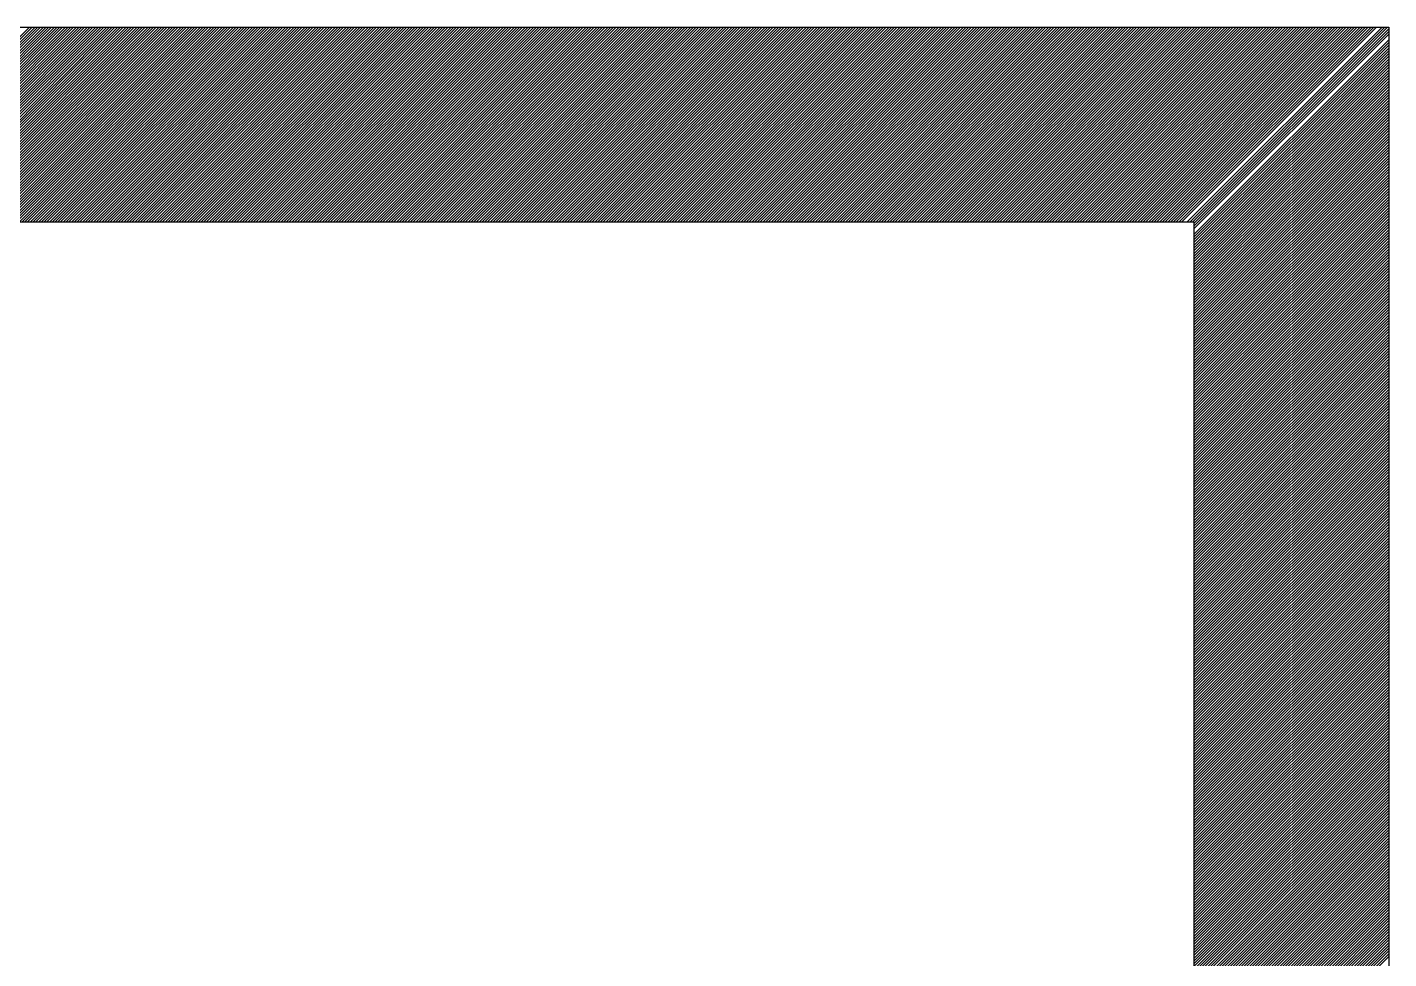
# Model space of a CAD drawing. Header units: millimetres. Extents: x 23536 to 47095, y 9984 to 20154.
# Drawn here: x 23634.88867 to 23634.91999, y 10081.83418 to 10081.85562 of the extents above; entities that cross this region are included whole.
import ezdxf

# ---------------------------------------------------------------- set-up
doc = ezdxf.new("R2010")
doc.units = ezdxf.units.MM
doc.header["$LTSCALE"] = 30
doc.header["$MEASUREMENT"] = 0
doc.layers.add('AMARELO', color=2, linetype='CONTINUOUS')

msp = doc.modelspace()

# ---------------------------------------------------------------- linework, layer by layer
at = {"layer": 'AMARELO'}
for p, q in [((23634.852042, 10081.855623), (23634.919988, 10081.855623)), ((23634.884245, 10081.851143), (23634.888725, 10081.855623)), ((23634.884308, 10081.851143), (23634.888788, 10081.855623)), ((23634.884372, 10081.851143), (23634.888852, 10081.855623)), ((23634.884435, 10081.851143), (23634.888915, 10081.855623)), ((23634.884498, 10081.851143), (23634.888979, 10081.855623)), ((23634.884562, 10081.851143), (23634.889042, 10081.855623)), ((23634.884625, 10081.851143), (23634.889105, 10081.855623)), ((23634.884689, 10081.851143), (23634.889169, 10081.855623)), ((23634.884752, 10081.851143), (23634.889232, 10081.855623)), ((23634.884815, 10081.851143), (23634.889295, 10081.855623)), ((23634.884879, 10081.851143), (23634.889359, 10081.855623)), ((23634.884942, 10081.851143), (23634.889422, 10081.855623)), ((23634.885005, 10081.851143), (23634.889485, 10081.855623)), ((23634.885069, 10081.851143), (23634.889549, 10081.855623)), ((23634.885132, 10081.851143), (23634.889612, 10081.855623)), ((23634.885195, 10081.851143), (23634.889676, 10081.855623)), ((23634.885259, 10081.851143), (23634.889739, 10081.855623)), ((23634.885322, 10081.851143), (23634.889802, 10081.855623)), ((23634.885385, 10081.851143), (23634.889866, 10081.855623)), ((23634.885449, 10081.851143), (23634.889929, 10081.855623)), ((23634.885512, 10081.851143), (23634.889992, 10081.855623)), ((23634.885576, 10081.851143), (23634.890056, 10081.855623)), ((23634.885639, 10081.851143), (23634.890119, 10081.855623)), ((23634.885702, 10081.851143), (23634.890182, 10081.855623)), ((23634.885766, 10081.851143), (23634.890246, 10081.855623)), ((23634.885829, 10081.851143), (23634.890309, 10081.855623)), ((23634.885892, 10081.851143), (23634.890372, 10081.855623)), ((23634.885956, 10081.851143), (23634.890436, 10081.855623)), ((23634.886019, 10081.851143), (23634.890499, 10081.855623)), ((23634.886082, 10081.851143), (23634.890563, 10081.855623)), ((23634.886146, 10081.851143), (23634.890626, 10081.855623)), ((23634.886209, 10081.851143), (23634.890689, 10081.855623)), ((23634.886272, 10081.851143), (23634.890753, 10081.855623)), ((23634.886336, 10081.851143), (23634.890816, 10081.855623)), ((23634.886399, 10081.851143), (23634.890879, 10081.855623)), ((23634.886463, 10081.851143), (23634.890943, 10081.855623)), ((23634.886526, 10081.851143), (23634.891006, 10081.855623)), ((23634.886589, 10081.851143), (23634.891069, 10081.855623)), ((23634.886653, 10081.851143), (23634.891133, 10081.855623)), ((23634.886716, 10081.851143), (23634.891196, 10081.855623)), ((23634.886779, 10081.851143), (23634.891259, 10081.855623)), ((23634.886843, 10081.851143), (23634.891323, 10081.855623)), ((23634.886906, 10081.851143), (23634.891386, 10081.855623)), ((23634.886969, 10081.851143), (23634.89145, 10081.855623)), ((23634.887033, 10081.851143), (23634.891513, 10081.855623)), ((23634.887096, 10081.851143), (23634.891576, 10081.855623)), ((23634.887159, 10081.851143), (23634.89164, 10081.855623)), ((23634.887223, 10081.851143), (23634.891703, 10081.855623)), ((23634.887286, 10081.851143), (23634.891766, 10081.855623)), ((23634.88735, 10081.851143), (23634.89183, 10081.855623)), ((23634.887413, 10081.851143), (23634.891893, 10081.855623)), ((23634.887476, 10081.851143), (23634.891956, 10081.855623)), ((23634.88754, 10081.851143), (23634.89202, 10081.855623)), ((23634.887603, 10081.851143), (23634.892083, 10081.855623)), ((23634.887666, 10081.851143), (23634.892146, 10081.855623)), ((23634.88773, 10081.851143), (23634.89221, 10081.855623)), ((23634.887793, 10081.851143), (23634.892273, 10081.855623)), ((23634.887856, 10081.851143), (23634.892337, 10081.855623)), ((23634.88792, 10081.851143), (23634.8924, 10081.855623)), ((23634.887983, 10081.851143), (23634.892463, 10081.855623)), ((23634.888047, 10081.851143), (23634.892527, 10081.855623)), ((23634.88811, 10081.851143), (23634.89259, 10081.855623)), ((23634.888173, 10081.851143), (23634.892653, 10081.855623)), ((23634.888237, 10081.851143), (23634.892717, 10081.855623)), ((23634.8883, 10081.851143), (23634.89278, 10081.855623)), ((23634.888363, 10081.851143), (23634.892843, 10081.855623)), ((23634.888427, 10081.851143), (23634.892907, 10081.855623)), ((23634.88849, 10081.851143), (23634.89297, 10081.855623)), ((23634.888553, 10081.851143), (23634.893034, 10081.855623)), ((23634.888617, 10081.851143), (23634.893097, 10081.855623)), ((23634.88868, 10081.851143), (23634.89316, 10081.855623)), ((23634.888743, 10081.851143), (23634.893224, 10081.855623)), ((23634.888807, 10081.851143), (23634.893287, 10081.855623)), ((23634.88887, 10081.851143), (23634.89335, 10081.855623)), ((23634.888934, 10081.851143), (23634.893414, 10081.855623)), ((23634.888997, 10081.851143), (23634.893477, 10081.855623)), ((23634.88906, 10081.851143), (23634.89354, 10081.855623)), ((23634.889124, 10081.851143), (23634.893604, 10081.855623)), ((23634.889187, 10081.851143), (23634.893667, 10081.855623)), ((23634.88925, 10081.851143), (23634.89373, 10081.855623)), ((23634.889314, 10081.851143), (23634.893794, 10081.855623)), ((23634.889377, 10081.851143), (23634.893857, 10081.855623)), ((23634.88944, 10081.851143), (23634.893921, 10081.855623)), ((23634.889504, 10081.851143), (23634.893984, 10081.855623)), ((23634.889567, 10081.851143), (23634.894047, 10081.855623)), ((23634.88963, 10081.851143), (23634.894111, 10081.855623)), ((23634.889694, 10081.851143), (23634.894174, 10081.855623)), ((23634.889757, 10081.851143), (23634.894237, 10081.855623)), ((23634.889821, 10081.851143), (23634.894301, 10081.855623)), ((23634.889884, 10081.851143), (23634.894364, 10081.855623)), ((23634.889947, 10081.851143), (23634.894427, 10081.855623)), ((23634.890011, 10081.851143), (23634.894491, 10081.855623)), ((23634.890074, 10081.851143), (23634.894554, 10081.855623)), ((23634.890137, 10081.851143), (23634.894617, 10081.855623)), ((23634.890201, 10081.851143), (23634.894681, 10081.855623)), ((23634.890264, 10081.851143), (23634.894744, 10081.855623)), ((23634.890327, 10081.851143), (23634.894808, 10081.855623)), ((23634.890391, 10081.851143), (23634.894871, 10081.855623)), ((23634.890454, 10081.851143), (23634.894934, 10081.855623)), ((23634.890518, 10081.851143), (23634.894998, 10081.855623)), ((23634.890581, 10081.851143), (23634.895061, 10081.855623)), ((23634.890644, 10081.851143), (23634.895124, 10081.855623)), ((23634.890708, 10081.851143), (23634.895188, 10081.855623)), ((23634.890771, 10081.851143), (23634.895251, 10081.855623)), ((23634.890834, 10081.851143), (23634.895314, 10081.855623)), ((23634.890898, 10081.851143), (23634.895378, 10081.855623)), ((23634.890961, 10081.851143), (23634.895441, 10081.855623)), ((23634.891024, 10081.851143), (23634.895504, 10081.855623)), ((23634.891088, 10081.851143), (23634.895568, 10081.855623)), ((23634.891151, 10081.851143), (23634.895631, 10081.855623)), ((23634.891214, 10081.851143), (23634.895695, 10081.855623)), ((23634.891278, 10081.851143), (23634.895758, 10081.855623)), ((23634.891341, 10081.851143), (23634.895821, 10081.855623)), ((23634.891405, 10081.851143), (23634.895885, 10081.855623)), ((23634.891468, 10081.851143), (23634.895948, 10081.855623)), ((23634.891531, 10081.851143), (23634.896011, 10081.855623)), ((23634.891595, 10081.851143), (23634.896075, 10081.855623)), ((23634.891658, 10081.851143), (23634.896138, 10081.855623)), ((23634.891721, 10081.851143), (23634.896201, 10081.855623)), ((23634.891785, 10081.851143), (23634.896265, 10081.855623)), ((23634.891848, 10081.851143), (23634.896328, 10081.855623)), ((23634.891911, 10081.851143), (23634.896392, 10081.855623)), ((23634.891975, 10081.851143), (23634.896455, 10081.855623)), ((23634.892038, 10081.851143), (23634.896518, 10081.855623)), ((23634.892101, 10081.851143), (23634.896582, 10081.855623)), ((23634.892165, 10081.851143), (23634.896645, 10081.855623)), ((23634.892228, 10081.851143), (23634.896708, 10081.855623)), ((23634.892292, 10081.851143), (23634.896772, 10081.855623)), ((23634.892355, 10081.851143), (23634.896835, 10081.855623)), ((23634.892418, 10081.851143), (23634.896898, 10081.855623)), ((23634.892482, 10081.851143), (23634.896962, 10081.855623)), ((23634.892545, 10081.851143), (23634.897025, 10081.855623)), ((23634.892608, 10081.851143), (23634.897088, 10081.855623)), ((23634.892672, 10081.851143), (23634.897152, 10081.855623)), ((23634.892735, 10081.851143), (23634.897215, 10081.855623)), ((23634.892798, 10081.851143), (23634.897279, 10081.855623)), ((23634.892862, 10081.851143), (23634.897342, 10081.855623)), ((23634.892925, 10081.851143), (23634.897405, 10081.855623)), ((23634.892988, 10081.851143), (23634.897469, 10081.855623)), ((23634.893052, 10081.851143), (23634.897532, 10081.855623)), ((23634.893115, 10081.851143), (23634.897595, 10081.855623)), ((23634.893179, 10081.851143), (23634.897659, 10081.855623)), ((23634.893242, 10081.851143), (23634.897722, 10081.855623)), ((23634.893305, 10081.851143), (23634.897785, 10081.855623)), ((23634.893369, 10081.851143), (23634.897849, 10081.855623)), ((23634.893432, 10081.851143), (23634.897912, 10081.855623)), ((23634.893495, 10081.851143), (23634.897975, 10081.855623)), ((23634.893559, 10081.851143), (23634.898039, 10081.855623)), ((23634.893622, 10081.851143), (23634.898102, 10081.855623)), ((23634.893685, 10081.851143), (23634.898166, 10081.855623)), ((23634.893749, 10081.851143), (23634.898229, 10081.855623)), ((23634.893812, 10081.851143), (23634.898292, 10081.855623)), ((23634.893876, 10081.851143), (23634.898356, 10081.855623)), ((23634.893939, 10081.851143), (23634.898419, 10081.855623)), ((23634.894002, 10081.851143), (23634.898482, 10081.855623)), ((23634.894066, 10081.851143), (23634.898546, 10081.855623)), ((23634.894129, 10081.851143), (23634.898609, 10081.855623)), ((23634.894192, 10081.851143), (23634.898672, 10081.855623)), ((23634.894256, 10081.851143), (23634.898736, 10081.855623)), ((23634.894319, 10081.851143), (23634.898799, 10081.855623)), ((23634.894382, 10081.851143), (23634.898863, 10081.855623)), ((23634.894446, 10081.851143), (23634.898926, 10081.855623)), ((23634.894509, 10081.851143), (23634.898989, 10081.855623)), ((23634.894572, 10081.851143), (23634.899053, 10081.855623)), ((23634.894636, 10081.851143), (23634.899116, 10081.855623)), ((23634.894699, 10081.851143), (23634.899179, 10081.855623)), ((23634.894763, 10081.851143), (23634.899243, 10081.855623)), ((23634.894826, 10081.851143), (23634.899306, 10081.855623)), ((23634.894889, 10081.851143), (23634.899369, 10081.855623)), ((23634.894953, 10081.851143), (23634.899433, 10081.855623)), ((23634.895016, 10081.851143), (23634.899496, 10081.855623)), ((23634.895079, 10081.851143), (23634.899559, 10081.855623)), ((23634.895143, 10081.851143), (23634.899623, 10081.855623)), ((23634.895206, 10081.851143), (23634.899686, 10081.855623)), ((23634.895269, 10081.851143), (23634.89975, 10081.855623)), ((23634.895333, 10081.851143), (23634.899813, 10081.855623)), ((23634.895396, 10081.851143), (23634.899876, 10081.855623)), ((23634.895459, 10081.851143), (23634.89994, 10081.855623)), ((23634.895523, 10081.851143), (23634.900003, 10081.855623)), ((23634.895586, 10081.851143), (23634.900066, 10081.855623)), ((23634.89565, 10081.851143), (23634.90013, 10081.855623)), ((23634.895713, 10081.851143), (23634.900193, 10081.855623)), ((23634.895776, 10081.851143), (23634.900256, 10081.855623)), ((23634.89584, 10081.851143), (23634.90032, 10081.855623)), ((23634.895903, 10081.851143), (23634.900383, 10081.855623)), ((23634.895966, 10081.851143), (23634.900446, 10081.855623)), ((23634.89603, 10081.851143), (23634.90051, 10081.855623)), ((23634.896093, 10081.851143), (23634.900573, 10081.855623)), ((23634.896156, 10081.851143), (23634.900637, 10081.855623)), ((23634.89622, 10081.851143), (23634.9007, 10081.855623)), ((23634.896283, 10081.851143), (23634.900763, 10081.855623)), ((23634.896346, 10081.851143), (23634.900827, 10081.855623)), ((23634.89641, 10081.851143), (23634.90089, 10081.855623)), ((23634.896473, 10081.851143), (23634.900953, 10081.855623)), ((23634.896537, 10081.851143), (23634.901017, 10081.855623)), ((23634.8966, 10081.851143), (23634.90108, 10081.855623)), ((23634.896663, 10081.851143), (23634.901143, 10081.855623)), ((23634.896727, 10081.851143), (23634.901207, 10081.855623)), ((23634.89679, 10081.851143), (23634.90127, 10081.855623)), ((23634.896853, 10081.851143), (23634.901333, 10081.855623)), ((23634.896917, 10081.851143), (23634.901397, 10081.855623)), ((23634.89698, 10081.851143), (23634.90146, 10081.855623)), ((23634.897043, 10081.851143), (23634.901524, 10081.855623)), ((23634.897107, 10081.851143), (23634.901587, 10081.855623)), ((23634.89717, 10081.851143), (23634.90165, 10081.855623)), ((23634.897234, 10081.851143), (23634.901714, 10081.855623)), ((23634.897297, 10081.851143), (23634.901777, 10081.855623)), ((23634.89736, 10081.851143), (23634.90184, 10081.855623)), ((23634.897424, 10081.851143), (23634.901904, 10081.855623)), ((23634.897487, 10081.851143), (23634.901967, 10081.855623)), ((23634.89755, 10081.851143), (23634.90203, 10081.855623)), ((23634.897614, 10081.851143), (23634.902094, 10081.855623)), ((23634.897677, 10081.851143), (23634.902157, 10081.855623)), ((23634.89774, 10081.851143), (23634.902221, 10081.855623)), ((23634.897804, 10081.851143), (23634.902284, 10081.855623)), ((23634.897867, 10081.851143), (23634.902347, 10081.855623)), ((23634.89793, 10081.851143), (23634.902411, 10081.855623)), ((23634.897994, 10081.851143), (23634.902474, 10081.855623)), ((23634.898057, 10081.851143), (23634.902537, 10081.855623)), ((23634.898121, 10081.851143), (23634.902601, 10081.855623)), ((23634.898184, 10081.851143), (23634.902664, 10081.855623)), ((23634.898247, 10081.851143), (23634.902727, 10081.855623)), ((23634.898311, 10081.851143), (23634.902791, 10081.855623)), ((23634.898374, 10081.851143), (23634.902854, 10081.855623)), ((23634.898437, 10081.851143), (23634.902917, 10081.855623)), ((23634.898501, 10081.851143), (23634.902981, 10081.855623)), ((23634.898564, 10081.851143), (23634.903044, 10081.855623)), ((23634.898627, 10081.851143), (23634.903108, 10081.855623)), ((23634.898691, 10081.851143), (23634.903171, 10081.855623)), ((23634.898754, 10081.851143), (23634.903234, 10081.855623)), ((23634.898817, 10081.851143), (23634.903298, 10081.855623)), ((23634.898881, 10081.851143), (23634.903361, 10081.855623)), ((23634.898944, 10081.851143), (23634.903424, 10081.855623)), ((23634.899008, 10081.851143), (23634.903488, 10081.855623)), ((23634.899071, 10081.851143), (23634.903551, 10081.855623)), ((23634.899134, 10081.851143), (23634.903614, 10081.855623)), ((23634.899198, 10081.851143), (23634.903678, 10081.855623)), ((23634.899261, 10081.851143), (23634.903741, 10081.855623)), ((23634.899324, 10081.851143), (23634.903804, 10081.855623)), ((23634.899388, 10081.851143), (23634.903868, 10081.855623)), ((23634.899451, 10081.851143), (23634.903931, 10081.855623)), ((23634.899514, 10081.851143), (23634.903995, 10081.855623)), ((23634.899578, 10081.851143), (23634.904058, 10081.855623)), ((23634.899641, 10081.851143), (23634.904121, 10081.855623)), ((23634.899704, 10081.851143), (23634.904185, 10081.855623)), ((23634.899768, 10081.851143), (23634.904248, 10081.855623)), ((23634.899831, 10081.851143), (23634.904311, 10081.855623)), ((23634.899895, 10081.851143), (23634.904375, 10081.855623)), ((23634.899958, 10081.851143), (23634.904438, 10081.855623)), ((23634.900021, 10081.851143), (23634.904501, 10081.855623)), ((23634.900085, 10081.851143), (23634.904565, 10081.855623)), ((23634.900148, 10081.851143), (23634.904628, 10081.855623)), ((23634.900211, 10081.851143), (23634.904691, 10081.855623)), ((23634.900275, 10081.851143), (23634.904755, 10081.855623)), ((23634.900338, 10081.851143), (23634.904818, 10081.855623)), ((23634.900401, 10081.851143), (23634.904882, 10081.855623)), ((23634.900465, 10081.851143), (23634.904945, 10081.855623)), ((23634.900528, 10081.851143), (23634.905008, 10081.855623)), ((23634.900592, 10081.851143), (23634.905072, 10081.855623)), ((23634.900655, 10081.851143), (23634.905135, 10081.855623)), ((23634.900718, 10081.851143), (23634.905198, 10081.855623)), ((23634.900782, 10081.851143), (23634.905262, 10081.855623)), ((23634.900845, 10081.851143), (23634.905325, 10081.855623)), ((23634.900908, 10081.851143), (23634.905388, 10081.855623)), ((23634.900972, 10081.851143), (23634.905452, 10081.855623)), ((23634.901035, 10081.851143), (23634.905515, 10081.855623)), ((23634.901098, 10081.851143), (23634.905579, 10081.855623)), ((23634.901162, 10081.851143), (23634.905642, 10081.855623)), ((23634.901225, 10081.851143), (23634.905705, 10081.855623)), ((23634.901288, 10081.851143), (23634.905769, 10081.855623)), ((23634.901352, 10081.851143), (23634.905832, 10081.855623)), ((23634.901415, 10081.851143), (23634.905895, 10081.855623)), ((23634.901479, 10081.851143), (23634.905959, 10081.855623)), ((23634.901542, 10081.851143), (23634.906022, 10081.855623)), ((23634.901605, 10081.851143), (23634.906085, 10081.855623)), ((23634.901669, 10081.851143), (23634.906149, 10081.855623)), ((23634.901732, 10081.851143), (23634.906212, 10081.855623)), ((23634.901795, 10081.851143), (23634.906275, 10081.855623)), ((23634.901859, 10081.851143), (23634.906339, 10081.855623)), ((23634.901922, 10081.851143), (23634.906402, 10081.855623)), ((23634.901985, 10081.851143), (23634.906466, 10081.855623)), ((23634.902049, 10081.851143), (23634.906529, 10081.855623)), ((23634.902112, 10081.851143), (23634.906592, 10081.855623)), ((23634.902175, 10081.851143), (23634.906656, 10081.855623)), ((23634.902239, 10081.851143), (23634.906719, 10081.855623)), ((23634.902302, 10081.851143), (23634.906782, 10081.855623)), ((23634.902366, 10081.851143), (23634.906846, 10081.855623)), ((23634.902429, 10081.851143), (23634.906909, 10081.855623)), ((23634.902492, 10081.851143), (23634.906972, 10081.855623)), ((23634.902556, 10081.851143), (23634.907036, 10081.855623)), ((23634.902619, 10081.851143), (23634.907099, 10081.855623)), ((23634.902682, 10081.851143), (23634.907162, 10081.855623)), ((23634.902746, 10081.851143), (23634.907226, 10081.855623)), ((23634.902809, 10081.851143), (23634.907289, 10081.855623)), ((23634.902872, 10081.851143), (23634.907353, 10081.855623)), ((23634.902936, 10081.851143), (23634.907416, 10081.855623)), ((23634.902999, 10081.851143), (23634.907479, 10081.855623)), ((23634.903062, 10081.851143), (23634.907543, 10081.855623)), ((23634.903126, 10081.851143), (23634.907606, 10081.855623)), ((23634.903189, 10081.851143), (23634.907669, 10081.855623)), ((23634.903253, 10081.851143), (23634.907733, 10081.855623)), ((23634.903316, 10081.851143), (23634.907796, 10081.855623)), ((23634.903379, 10081.851143), (23634.907859, 10081.855623)), ((23634.903443, 10081.851143), (23634.907923, 10081.855623)), ((23634.903506, 10081.851143), (23634.907986, 10081.855623)), ((23634.903569, 10081.851143), (23634.908049, 10081.855623)), ((23634.903633, 10081.851143), (23634.908113, 10081.855623)), ((23634.903696, 10081.851143), (23634.908176, 10081.855623)), ((23634.903759, 10081.851143), (23634.90824, 10081.855623)), ((23634.903823, 10081.851143), (23634.908303, 10081.855623)), ((23634.903886, 10081.851143), (23634.908366, 10081.855623)), ((23634.90395, 10081.851143), (23634.90843, 10081.855623)), ((23634.904013, 10081.851143), (23634.908493, 10081.855623)), ((23634.904076, 10081.851143), (23634.908556, 10081.855623)), ((23634.90414, 10081.851143), (23634.90862, 10081.855623)), ((23634.904203, 10081.851143), (23634.908683, 10081.855623)), ((23634.904266, 10081.851143), (23634.908746, 10081.855623)), ((23634.90433, 10081.851143), (23634.90881, 10081.855623)), ((23634.904393, 10081.851143), (23634.908873, 10081.855623)), ((23634.904456, 10081.851143), (23634.908937, 10081.855623)), ((23634.90452, 10081.851143), (23634.909, 10081.855623)), ((23634.904583, 10081.851143), (23634.909063, 10081.855623)), ((23634.904646, 10081.851143), (23634.909127, 10081.855623)), ((23634.90471, 10081.851143), (23634.90919, 10081.855623)), ((23634.904773, 10081.851143), (23634.909253, 10081.855623)), ((23634.904837, 10081.851143), (23634.909317, 10081.855623)), ((23634.9049, 10081.851143), (23634.90938, 10081.855623)), ((23634.904963, 10081.851143), (23634.909443, 10081.855623)), ((23634.905027, 10081.851143), (23634.909507, 10081.855623)), ((23634.90509, 10081.851143), (23634.90957, 10081.855623)), ((23634.905153, 10081.851143), (23634.909633, 10081.855623)), ((23634.905217, 10081.851143), (23634.909697, 10081.855623)), ((23634.90528, 10081.851143), (23634.90976, 10081.855623)), ((23634.905343, 10081.851143), (23634.909824, 10081.855623)), ((23634.905407, 10081.851143), (23634.909887, 10081.855623)), ((23634.90547, 10081.851143), (23634.90995, 10081.855623)), ((23634.905533, 10081.851143), (23634.910014, 10081.855623)), ((23634.905597, 10081.851143), (23634.910077, 10081.855623)), ((23634.90566, 10081.851143), (23634.91014, 10081.855623)), ((23634.905724, 10081.851143), (23634.910204, 10081.855623)), ((23634.905787, 10081.851143), (23634.910267, 10081.855623)), ((23634.90585, 10081.851143), (23634.91033, 10081.855623)), ((23634.905914, 10081.851143), (23634.910394, 10081.855623)), ((23634.905977, 10081.851143), (23634.910457, 10081.855623)), ((23634.90604, 10081.851143), (23634.91052, 10081.855623)), ((23634.906104, 10081.851143), (23634.910584, 10081.855623)), ((23634.906167, 10081.851143), (23634.910647, 10081.855623)), ((23634.90623, 10081.851143), (23634.910711, 10081.855623)), ((23634.906294, 10081.851143), (23634.910774, 10081.855623)), ((23634.906357, 10081.851143), (23634.910837, 10081.855623)), ((23634.90642, 10081.851143), (23634.910901, 10081.855623)), ((23634.906484, 10081.851143), (23634.910964, 10081.855623)), ((23634.906547, 10081.851143), (23634.911027, 10081.855623)), ((23634.906611, 10081.851143), (23634.911091, 10081.855623)), ((23634.906674, 10081.851143), (23634.911154, 10081.855623)), ((23634.906737, 10081.851143), (23634.911217, 10081.855623)), ((23634.906801, 10081.851143), (23634.911281, 10081.855623)), ((23634.906864, 10081.851143), (23634.911344, 10081.855623)), ((23634.906927, 10081.851143), (23634.911407, 10081.855623)), ((23634.906991, 10081.851143), (23634.911471, 10081.855623)), ((23634.907054, 10081.851143), (23634.911534, 10081.855623)), ((23634.907117, 10081.851143), (23634.911598, 10081.855623)), ((23634.907181, 10081.851143), (23634.911661, 10081.855623)), ((23634.907244, 10081.851143), (23634.911724, 10081.855623)), ((23634.907308, 10081.851143), (23634.911788, 10081.855623)), ((23634.907371, 10081.851143), (23634.911851, 10081.855623)), ((23634.907434, 10081.851143), (23634.911914, 10081.855623)), ((23634.907498, 10081.851143), (23634.911978, 10081.855623)), ((23634.907561, 10081.851143), (23634.912041, 10081.855623)), ((23634.907624, 10081.851143), (23634.912104, 10081.855623)), ((23634.907688, 10081.851143), (23634.912168, 10081.855623)), ((23634.907751, 10081.851143), (23634.912231, 10081.855623)), ((23634.907814, 10081.851143), (23634.912295, 10081.855623)), ((23634.907878, 10081.851143), (23634.912358, 10081.855623)), ((23634.907941, 10081.851143), (23634.912421, 10081.855623)), ((23634.908004, 10081.851143), (23634.912485, 10081.855623)), ((23634.908068, 10081.851143), (23634.912548, 10081.855623)), ((23634.908131, 10081.851143), (23634.912611, 10081.855623)), ((23634.908195, 10081.851143), (23634.912675, 10081.855623)), ((23634.908258, 10081.851143), (23634.912738, 10081.855623)), ((23634.908321, 10081.851143), (23634.912801, 10081.855623)), ((23634.908385, 10081.851143), (23634.912865, 10081.855623)), ((23634.908448, 10081.851143), (23634.912928, 10081.855623)), ((23634.908511, 10081.851143), (23634.912991, 10081.855623)), ((23634.908575, 10081.851143), (23634.913055, 10081.855623)), ((23634.908638, 10081.851143), (23634.913118, 10081.855623)), ((23634.908701, 10081.851143), (23634.913182, 10081.855623)), ((23634.908765, 10081.851143), (23634.913245, 10081.855623)), ((23634.908828, 10081.851143), (23634.913308, 10081.855623)), ((23634.908891, 10081.851143), (23634.913372, 10081.855623)), ((23634.908955, 10081.851143), (23634.913435, 10081.855623)), ((23634.909018, 10081.851143), (23634.913498, 10081.855623)), ((23634.909082, 10081.851143), (23634.913562, 10081.855623)), ((23634.909145, 10081.851143), (23634.913625, 10081.855623)), ((23634.909208, 10081.851143), (23634.913688, 10081.855623)), ((23634.909272, 10081.851143), (23634.913752, 10081.855623)), ((23634.909335, 10081.851143), (23634.913815, 10081.855623)), ((23634.909398, 10081.851143), (23634.913878, 10081.855623)), ((23634.909462, 10081.851143), (23634.913942, 10081.855623)), ((23634.909525, 10081.851143), (23634.914005, 10081.855623)), ((23634.909588, 10081.851143), (23634.914069, 10081.855623)), ((23634.909652, 10081.851143), (23634.914132, 10081.855623)), ((23634.909715, 10081.851143), (23634.914195, 10081.855623)), ((23634.909779, 10081.851143), (23634.914259, 10081.855623)), ((23634.909842, 10081.851143), (23634.914322, 10081.855623)), ((23634.909905, 10081.851143), (23634.914385, 10081.855623)), ((23634.909969, 10081.851143), (23634.914449, 10081.855623)), ((23634.910032, 10081.851143), (23634.914512, 10081.855623)), ((23634.910095, 10081.851143), (23634.914575, 10081.855623)), ((23634.910159, 10081.851143), (23634.914639, 10081.855623)), ((23634.910222, 10081.851143), (23634.914702, 10081.855623)), ((23634.910285, 10081.851143), (23634.914765, 10081.855623)), ((23634.910349, 10081.851143), (23634.914829, 10081.855623)), ((23634.910412, 10081.851143), (23634.914892, 10081.855623)), ((23634.910475, 10081.851143), (23634.914956, 10081.855623)), ((23634.910539, 10081.851143), (23634.915019, 10081.855623)), ((23634.910602, 10081.851143), (23634.915082, 10081.855623)), ((23634.910666, 10081.851143), (23634.915146, 10081.855623)), ((23634.910729, 10081.851143), (23634.915209, 10081.855623)), ((23634.910792, 10081.851143), (23634.915272, 10081.855623)), ((23634.910856, 10081.851143), (23634.915336, 10081.855623)), ((23634.910919, 10081.851143), (23634.915399, 10081.855623)), ((23634.910982, 10081.851143), (23634.915462, 10081.855623)), ((23634.911046, 10081.851143), (23634.915526, 10081.855623)), ((23634.911109, 10081.851143), (23634.915589, 10081.855623)), ((23634.911172, 10081.851143), (23634.915653, 10081.855623)), ((23634.911236, 10081.851143), (23634.915716, 10081.855623)), ((23634.911299, 10081.851143), (23634.915779, 10081.855623)), ((23634.911362, 10081.851143), (23634.915843, 10081.855623)), ((23634.911426, 10081.851143), (23634.915906, 10081.855623)), ((23634.911489, 10081.851143), (23634.915969, 10081.855623)), ((23634.911553, 10081.851143), (23634.916033, 10081.855623)), ((23634.911616, 10081.851143), (23634.916096, 10081.855623)), ((23634.911679, 10081.851143), (23634.916159, 10081.855623)), ((23634.911743, 10081.851143), (23634.916223, 10081.855623)), ((23634.911806, 10081.851143), (23634.916286, 10081.855623)), ((23634.911869, 10081.851143), (23634.916349, 10081.855623)), ((23634.911933, 10081.851143), (23634.916413, 10081.855623)), ((23634.911996, 10081.851143), (23634.916476, 10081.855623)), ((23634.912059, 10081.851143), (23634.91654, 10081.855623)), ((23634.912123, 10081.851143), (23634.916603, 10081.855623)), ((23634.912186, 10081.851143), (23634.916666, 10081.855623)), ((23634.912249, 10081.851143), (23634.91673, 10081.855623)), ((23634.912313, 10081.851143), (23634.916793, 10081.855623)), ((23634.912376, 10081.851143), (23634.916856, 10081.855623)), ((23634.91244, 10081.851143), (23634.91692, 10081.855623)), ((23634.912503, 10081.851143), (23634.916983, 10081.855623)), ((23634.912566, 10081.851143), (23634.917046, 10081.855623)), ((23634.91263, 10081.851143), (23634.91711, 10081.855623)), ((23634.912693, 10081.851143), (23634.917173, 10081.855623)), ((23634.912756, 10081.851143), (23634.917236, 10081.855623)), ((23634.91282, 10081.851143), (23634.9173, 10081.855623)), ((23634.912883, 10081.851143), (23634.917363, 10081.855623)), ((23634.912946, 10081.851143), (23634.917427, 10081.855623)), ((23634.91301, 10081.851143), (23634.91749, 10081.855623)), ((23634.913073, 10081.851143), (23634.917553, 10081.855623)), ((23634.913137, 10081.851143), (23634.917617, 10081.855623)), ((23634.9132, 10081.851143), (23634.91768, 10081.855623)), ((23634.913263, 10081.851143), (23634.917743, 10081.855623)), ((23634.913327, 10081.851143), (23634.917807, 10081.855623)), ((23634.91339, 10081.851143), (23634.91787, 10081.855623)), ((23634.913453, 10081.851143), (23634.917933, 10081.855623)), ((23634.913517, 10081.851143), (23634.917997, 10081.855623)), ((23634.91358, 10081.851143), (23634.91806, 10081.855623)), ((23634.913643, 10081.851143), (23634.918123, 10081.855623)), ((23634.913707, 10081.851143), (23634.918187, 10081.855623)), ((23634.91377, 10081.851143), (23634.91825, 10081.855623)), ((23634.913833, 10081.851143), (23634.918314, 10081.855623)), ((23634.913897, 10081.851143), (23634.918377, 10081.855623)), ((23634.91396, 10081.851143), (23634.91844, 10081.855623)), ((23634.914024, 10081.851143), (23634.918504, 10081.855623)), ((23634.914087, 10081.851143), (23634.918567, 10081.855623)), ((23634.91415, 10081.851143), (23634.91863, 10081.855623)), ((23634.914214, 10081.851143), (23634.918694, 10081.855623)), ((23634.914277, 10081.851143), (23634.918757, 10081.855623)), ((23634.91434, 10081.851143), (23634.91882, 10081.855623)), ((23634.914404, 10081.851143), (23634.918884, 10081.855623)), ((23634.914467, 10081.851143), (23634.918947, 10081.855623)), ((23634.91453, 10081.851143), (23634.919011, 10081.855623)), ((23634.914594, 10081.851143), (23634.919074, 10081.855623)), ((23634.914657, 10081.851143), (23634.919137, 10081.855623)), ((23634.91472, 10081.851143), (23634.919201, 10081.855623)), ((23634.914784, 10081.851143), (23634.919264, 10081.855623)), ((23634.914847, 10081.851143), (23634.919327, 10081.855623)), ((23634.914911, 10081.851143), (23634.919391, 10081.855623)), ((23634.914974, 10081.851143), (23634.919454, 10081.855623)), ((23634.915037, 10081.851143), (23634.919517, 10081.855623)), ((23634.915101, 10081.851143), (23634.919581, 10081.855623)), ((23634.915164, 10081.851143), (23634.919644, 10081.855623)), ((23634.915227, 10081.851143), (23634.919707, 10081.855623)), ((23634.915354, 10081.851143), (23634.919834, 10081.855623)), ((23634.915417, 10081.851143), (23634.919898, 10081.855623)), ((23634.915481, 10081.851143), (23634.919961, 10081.855623)), ((23634.915508, 10081.851107), (23634.919988, 10081.855587)), ((23634.915508, 10081.851044), (23634.919988, 10081.855524)), ((23634.915508, 10081.85098), (23634.919988, 10081.85546)), ((23634.919988, 10081.855623), (23634.919988, 10081.778607)), ((23634.915508, 10081.850854), (23634.919988, 10081.855334)), ((23634.915508, 10081.85079), (23634.919988, 10081.85527)), ((23634.915508, 10081.850727), (23634.919988, 10081.855207)), ((23634.915508, 10081.850664), (23634.919988, 10081.855144)), ((23634.915508, 10081.8506), (23634.919988, 10081.85508)), ((23634.915508, 10081.850537), (23634.919988, 10081.855017)), ((23634.915508, 10081.850473), (23634.919988, 10081.854954)), ((23634.915508, 10081.85041), (23634.919988, 10081.85489)), ((23634.915508, 10081.850347), (23634.919988, 10081.854827)), ((23634.915508, 10081.850283), (23634.919988, 10081.854764)), ((23634.915508, 10081.85022), (23634.919988, 10081.8547)), ((23634.915508, 10081.850157), (23634.919988, 10081.854637)), ((23634.915508, 10081.850093), (23634.919988, 10081.854573)), ((23634.915508, 10081.85003), (23634.919988, 10081.85451)), ((23634.915508, 10081.849967), (23634.919988, 10081.854447)), ((23634.915508, 10081.849903), (23634.919988, 10081.854383)), ((23634.915508, 10081.84984), (23634.919988, 10081.85432)), ((23634.915508, 10081.849777), (23634.919988, 10081.854257)), ((23634.915508, 10081.849713), (23634.919988, 10081.854193)), ((23634.915508, 10081.84965), (23634.919988, 10081.85413)), ((23634.915508, 10081.849586), (23634.919988, 10081.854067)), ((23634.915508, 10081.849523), (23634.919988, 10081.854003)), ((23634.915508, 10081.84946), (23634.919988, 10081.85394)), ((23634.915508, 10081.849396), (23634.919988, 10081.853876)), ((23634.915508, 10081.849333), (23634.919988, 10081.853813)), ((23634.915508, 10081.84927), (23634.919988, 10081.85375)), ((23634.915508, 10081.849206), (23634.919988, 10081.853686)), ((23634.915508, 10081.849143), (23634.919988, 10081.853623)), ((23634.915508, 10081.84908), (23634.919988, 10081.85356)), ((23634.915508, 10081.849016), (23634.919988, 10081.853496)), ((23634.915508, 10081.848953), (23634.919988, 10081.853433)), ((23634.915508, 10081.848889), (23634.919988, 10081.85337)), ((23634.915508, 10081.848826), (23634.919988, 10081.853306)), ((23634.915508, 10081.848763), (23634.919988, 10081.853243)), ((23634.915508, 10081.848699), (23634.919988, 10081.85318)), ((23634.915508, 10081.848636), (23634.919988, 10081.853116)), ((23634.915508, 10081.848573), (23634.919988, 10081.853053)), ((23634.915508, 10081.848509), (23634.919988, 10081.852989)), ((23634.915508, 10081.848446), (23634.919988, 10081.852926)), ((23634.915508, 10081.848383), (23634.919988, 10081.852863)), ((23634.915508, 10081.848319), (23634.919988, 10081.852799)), ((23634.915508, 10081.848256), (23634.919988, 10081.852736)), ((23634.915508, 10081.848193), (23634.919988, 10081.852673)), ((23634.915508, 10081.848129), (23634.919988, 10081.852609)), ((23634.915508, 10081.848066), (23634.919988, 10081.852546)), ((23634.915508, 10081.848002), (23634.919988, 10081.852483)), ((23634.915508, 10081.847939), (23634.919988, 10081.852419)), ((23634.915508, 10081.847876), (23634.919988, 10081.852356)), ((23634.915508, 10081.847812), (23634.919988, 10081.852293)), ((23634.915508, 10081.847749), (23634.919988, 10081.852229)), ((23634.915508, 10081.847686), (23634.919988, 10081.852166)), ((23634.915508, 10081.847622), (23634.919988, 10081.852102)), ((23634.915508, 10081.847559), (23634.919988, 10081.852039)), ((23634.915508, 10081.847496), (23634.919988, 10081.851976)), ((23634.915508, 10081.847432), (23634.919988, 10081.851912)), ((23634.915508, 10081.847369), (23634.919988, 10081.851849)), ((23634.915508, 10081.847306), (23634.919988, 10081.851786)), ((23634.915508, 10081.847242), (23634.919988, 10081.851722)), ((23634.915508, 10081.847179), (23634.919988, 10081.851659)), ((23634.915508, 10081.847115), (23634.919988, 10081.851596)), ((23634.915508, 10081.847052), (23634.919988, 10081.851532)), ((23634.915508, 10081.846989), (23634.919988, 10081.851469)), ((23634.915508, 10081.846925), (23634.919988, 10081.851406)), ((23634.915508, 10081.846862), (23634.919988, 10081.851342)), ((23634.915508, 10081.846799), (23634.919988, 10081.851279)), ((23634.852279, 10081.851143), (23634.915508, 10081.851143)), ((23634.915508, 10081.846735), (23634.919988, 10081.851215)), ((23634.915508, 10081.846672), (23634.919988, 10081.851152)), ((23634.915508, 10081.851143), (23634.915508, 10081.778607)), ((23634.915508, 10081.846609), (23634.919988, 10081.851089)), ((23634.915508, 10081.846545), (23634.919988, 10081.851025)), ((23634.915508, 10081.846482), (23634.919988, 10081.850962)), ((23634.915508, 10081.846419), (23634.919988, 10081.850899)), ((23634.915508, 10081.846355), (23634.919988, 10081.850835)), ((23634.915508, 10081.846292), (23634.919988, 10081.850772)), ((23634.915508, 10081.846228), (23634.919988, 10081.850709)), ((23634.915508, 10081.846165), (23634.919988, 10081.850645)), ((23634.915508, 10081.846102), (23634.919988, 10081.850582)), ((23634.915508, 10081.846038), (23634.919988, 10081.850518)), ((23634.915508, 10081.845975), (23634.919988, 10081.850455)), ((23634.915508, 10081.845912), (23634.919988, 10081.850392)), ((23634.915508, 10081.845848), (23634.919988, 10081.850328)), ((23634.915508, 10081.845785), (23634.919988, 10081.850265)), ((23634.915508, 10081.845722), (23634.919988, 10081.850202)), ((23634.915508, 10081.845658), (23634.919988, 10081.850138)), ((23634.915508, 10081.845595), (23634.919988, 10081.850075)), ((23634.915508, 10081.845531), (23634.919988, 10081.850012)), ((23634.915508, 10081.845468), (23634.919988, 10081.849948)), ((23634.915508, 10081.845405), (23634.919988, 10081.849885)), ((23634.915508, 10081.845341), (23634.919988, 10081.849822)), ((23634.915508, 10081.845278), (23634.919988, 10081.849758)), ((23634.915508, 10081.845215), (23634.919988, 10081.849695)), ((23634.915508, 10081.845151), (23634.919988, 10081.849631)), ((23634.915508, 10081.845088), (23634.919988, 10081.849568)), ((23634.915508, 10081.845025), (23634.919988, 10081.849505)), ((23634.915508, 10081.844961), (23634.919988, 10081.849441)), ((23634.915508, 10081.844898), (23634.919988, 10081.849378)), ((23634.915508, 10081.844835), (23634.919988, 10081.849315)), ((23634.915508, 10081.844771), (23634.919988, 10081.849251)), ((23634.915508, 10081.844708), (23634.919988, 10081.849188)), ((23634.915508, 10081.844644), (23634.919988, 10081.849125)), ((23634.915508, 10081.844581), (23634.919988, 10081.849061)), ((23634.915508, 10081.844518), (23634.919988, 10081.848998)), ((23634.915508, 10081.844454), (23634.919988, 10081.848935)), ((23634.915508, 10081.844391), (23634.919988, 10081.848871)), ((23634.915508, 10081.844328), (23634.919988, 10081.848808)), ((23634.915508, 10081.844264), (23634.919988, 10081.848744)), ((23634.915508, 10081.844201), (23634.919988, 10081.848681)), ((23634.915508, 10081.844138), (23634.919988, 10081.848618)), ((23634.915508, 10081.844074), (23634.919988, 10081.848554)), ((23634.915508, 10081.844011), (23634.919988, 10081.848491)), ((23634.915508, 10081.843948), (23634.919988, 10081.848428)), ((23634.915508, 10081.843884), (23634.919988, 10081.848364)), ((23634.915508, 10081.843821), (23634.919988, 10081.848301)), ((23634.915508, 10081.843757), (23634.919988, 10081.848238)), ((23634.915508, 10081.843694), (23634.919988, 10081.848174)), ((23634.915508, 10081.843631), (23634.919988, 10081.848111)), ((23634.915508, 10081.843567), (23634.919988, 10081.848048)), ((23634.915508, 10081.843504), (23634.919988, 10081.847984)), ((23634.915508, 10081.843441), (23634.919988, 10081.847921)), ((23634.915508, 10081.843377), (23634.919988, 10081.847857)), ((23634.915508, 10081.843314), (23634.919988, 10081.847794)), ((23634.915508, 10081.843251), (23634.919988, 10081.847731)), ((23634.915508, 10081.843187), (23634.919988, 10081.847667)), ((23634.915508, 10081.843124), (23634.919988, 10081.847604)), ((23634.915508, 10081.843061), (23634.919988, 10081.847541)), ((23634.915508, 10081.842997), (23634.919988, 10081.847477)), ((23634.915508, 10081.842934), (23634.919988, 10081.847414)), ((23634.915508, 10081.84287), (23634.919988, 10081.847351)), ((23634.915508, 10081.842807), (23634.919988, 10081.847287)), ((23634.915508, 10081.842744), (23634.919988, 10081.847224)), ((23634.915508, 10081.84268), (23634.919988, 10081.84716)), ((23634.915508, 10081.842617), (23634.919988, 10081.847097)), ((23634.915508, 10081.842554), (23634.919988, 10081.847034)), ((23634.915508, 10081.84249), (23634.919988, 10081.84697)), ((23634.915508, 10081.842427), (23634.919988, 10081.846907)), ((23634.915508, 10081.842364), (23634.919988, 10081.846844)), ((23634.915508, 10081.8423), (23634.919988, 10081.84678)), ((23634.915508, 10081.842237), (23634.919988, 10081.846717)), ((23634.915508, 10081.842173), (23634.919988, 10081.846654)), ((23634.915508, 10081.84211), (23634.919988, 10081.84659)), ((23634.915508, 10081.842047), (23634.919988, 10081.846527)), ((23634.915508, 10081.841983), (23634.919988, 10081.846464)), ((23634.915508, 10081.84192), (23634.919988, 10081.8464)), ((23634.915508, 10081.841857), (23634.919988, 10081.846337)), ((23634.915508, 10081.841793), (23634.919988, 10081.846273)), ((23634.915508, 10081.84173), (23634.919988, 10081.84621)), ((23634.915508, 10081.841667), (23634.919988, 10081.846147)), ((23634.915508, 10081.841603), (23634.919988, 10081.846083)), ((23634.915508, 10081.84154), (23634.919988, 10081.84602)), ((23634.915508, 10081.841477), (23634.919988, 10081.845957)), ((23634.915508, 10081.841413), (23634.919988, 10081.845893)), ((23634.915508, 10081.84135), (23634.919988, 10081.84583)), ((23634.915508, 10081.841286), (23634.919988, 10081.845767)), ((23634.915508, 10081.841223), (23634.919988, 10081.845703)), ((23634.915508, 10081.84116), (23634.919988, 10081.84564)), ((23634.915508, 10081.841096), (23634.919988, 10081.845577)), ((23634.915508, 10081.841033), (23634.919988, 10081.845513)), ((23634.915508, 10081.84097), (23634.919988, 10081.84545)), ((23634.915508, 10081.840906), (23634.919988, 10081.845386)), ((23634.915508, 10081.840843), (23634.919988, 10081.845323)), ((23634.915508, 10081.84078), (23634.919988, 10081.84526)), ((23634.915508, 10081.840716), (23634.919988, 10081.845196)), ((23634.915508, 10081.840653), (23634.919988, 10081.845133)), ((23634.915508, 10081.84059), (23634.919988, 10081.84507)), ((23634.915508, 10081.840526), (23634.919988, 10081.845006)), ((23634.915508, 10081.840463), (23634.919988, 10081.844943)), ((23634.915508, 10081.840399), (23634.919988, 10081.84488)), ((23634.915508, 10081.840336), (23634.919988, 10081.844816)), ((23634.915508, 10081.840273), (23634.919988, 10081.844753)), ((23634.915508, 10081.840209), (23634.919988, 10081.84469)), ((23634.915508, 10081.840146), (23634.919988, 10081.844626)), ((23634.915508, 10081.840083), (23634.919988, 10081.844563)), ((23634.915508, 10081.840019), (23634.919988, 10081.844499)), ((23634.915508, 10081.839956), (23634.919988, 10081.844436)), ((23634.915508, 10081.839893), (23634.919988, 10081.844373)), ((23634.915508, 10081.839829), (23634.919988, 10081.844309)), ((23634.915508, 10081.839766), (23634.919988, 10081.844246)), ((23634.915508, 10081.839703), (23634.919988, 10081.844183)), ((23634.915508, 10081.839639), (23634.919988, 10081.844119)), ((23634.915508, 10081.839576), (23634.919988, 10081.844056)), ((23634.915508, 10081.839512), (23634.919988, 10081.843993)), ((23634.915508, 10081.839449), (23634.919988, 10081.843929)), ((23634.915508, 10081.839386), (23634.919988, 10081.843866)), ((23634.915508, 10081.839322), (23634.919988, 10081.843802)), ((23634.915508, 10081.839259), (23634.919988, 10081.843739)), ((23634.915508, 10081.839196), (23634.919988, 10081.843676)), ((23634.915508, 10081.839132), (23634.919988, 10081.843612)), ((23634.915508, 10081.839069), (23634.919988, 10081.843549)), ((23634.915508, 10081.839006), (23634.919988, 10081.843486)), ((23634.915508, 10081.838942), (23634.919988, 10081.843422)), ((23634.915508, 10081.838879), (23634.919988, 10081.843359)), ((23634.915508, 10081.838815), (23634.919988, 10081.843296)), ((23634.915508, 10081.838752), (23634.919988, 10081.843232)), ((23634.915508, 10081.838689), (23634.919988, 10081.843169)), ((23634.915508, 10081.838625), (23634.919988, 10081.843106)), ((23634.915508, 10081.838562), (23634.919988, 10081.843042)), ((23634.915508, 10081.838499), (23634.919988, 10081.842979)), ((23634.915508, 10081.838435), (23634.919988, 10081.842915)), ((23634.915508, 10081.838372), (23634.919988, 10081.842852)), ((23634.915508, 10081.838309), (23634.919988, 10081.842789)), ((23634.915508, 10081.838245), (23634.919988, 10081.842725)), ((23634.915508, 10081.838182), (23634.919988, 10081.842662)), ((23634.915508, 10081.838119), (23634.919988, 10081.842599)), ((23634.915508, 10081.838055), (23634.919988, 10081.842535)), ((23634.915508, 10081.837992), (23634.919988, 10081.842472)), ((23634.915508, 10081.837928), (23634.919988, 10081.842409)), ((23634.915508, 10081.837865), (23634.919988, 10081.842345)), ((23634.915508, 10081.837802), (23634.919988, 10081.842282)), ((23634.915508, 10081.837738), (23634.919988, 10081.842219)), ((23634.915508, 10081.837675), (23634.919988, 10081.842155)), ((23634.915508, 10081.837612), (23634.919988, 10081.842092)), ((23634.915508, 10081.837548), (23634.919988, 10081.842028)), ((23634.915508, 10081.837485), (23634.919988, 10081.841965)), ((23634.915508, 10081.837422), (23634.919988, 10081.841902)), ((23634.915508, 10081.837358), (23634.919988, 10081.841838)), ((23634.915508, 10081.837295), (23634.919988, 10081.841775)), ((23634.915508, 10081.837232), (23634.919988, 10081.841712)), ((23634.915508, 10081.837168), (23634.919988, 10081.841648)), ((23634.915508, 10081.837105), (23634.919988, 10081.841585)), ((23634.915508, 10081.837041), (23634.919988, 10081.841522)), ((23634.915508, 10081.836978), (23634.919988, 10081.841458)), ((23634.915508, 10081.836915), (23634.919988, 10081.841395)), ((23634.915508, 10081.836851), (23634.919988, 10081.841331)), ((23634.915508, 10081.836788), (23634.919988, 10081.841268)), ((23634.915508, 10081.836725), (23634.919988, 10081.841205)), ((23634.915508, 10081.836661), (23634.919988, 10081.841141)), ((23634.915508, 10081.836598), (23634.919988, 10081.841078)), ((23634.915508, 10081.836535), (23634.919988, 10081.841015)), ((23634.915508, 10081.836471), (23634.919988, 10081.840951)), ((23634.915508, 10081.836408), (23634.919988, 10081.840888)), ((23634.915508, 10081.836345), (23634.919988, 10081.840825)), ((23634.915508, 10081.836281), (23634.919988, 10081.840761)), ((23634.915508, 10081.836218), (23634.919988, 10081.840698)), ((23634.915508, 10081.836154), (23634.919988, 10081.840635)), ((23634.915508, 10081.836091), (23634.919988, 10081.840571)), ((23634.915508, 10081.836028), (23634.919988, 10081.840508)), ((23634.915508, 10081.835964), (23634.919988, 10081.840444)), ((23634.915508, 10081.835901), (23634.919988, 10081.840381)), ((23634.915508, 10081.835838), (23634.919988, 10081.840318)), ((23634.915508, 10081.835774), (23634.919988, 10081.840254)), ((23634.915508, 10081.835711), (23634.919988, 10081.840191)), ((23634.915508, 10081.835648), (23634.919988, 10081.840128)), ((23634.915508, 10081.835584), (23634.919988, 10081.840064)), ((23634.915508, 10081.835521), (23634.919988, 10081.840001)), ((23634.915508, 10081.835457), (23634.919988, 10081.839938)), ((23634.915508, 10081.835394), (23634.919988, 10081.839874)), ((23634.915508, 10081.835331), (23634.919988, 10081.839811)), ((23634.915508, 10081.835267), (23634.919988, 10081.839748)), ((23634.915508, 10081.835204), (23634.919988, 10081.839684)), ((23634.915508, 10081.835141), (23634.919988, 10081.839621)), ((23634.915508, 10081.835077), (23634.919988, 10081.839557)), ((23634.915508, 10081.835014), (23634.919988, 10081.839494)), ((23634.915508, 10081.834951), (23634.919988, 10081.839431)), ((23634.915508, 10081.834887), (23634.919988, 10081.839367)), ((23634.915508, 10081.834824), (23634.919988, 10081.839304)), ((23634.915508, 10081.834761), (23634.919988, 10081.839241)), ((23634.915508, 10081.834697), (23634.919988, 10081.839177)), ((23634.915508, 10081.834634), (23634.919988, 10081.839114)), ((23634.915508, 10081.83457), (23634.919988, 10081.839051)), ((23634.915508, 10081.834507), (23634.919988, 10081.838987)), ((23634.915508, 10081.834444), (23634.919988, 10081.838924)), ((23634.915508, 10081.83438), (23634.919988, 10081.838861)), ((23634.915508, 10081.834317), (23634.919988, 10081.838797)), ((23634.915508, 10081.834254), (23634.919988, 10081.838734)), ((23634.915508, 10081.83419), (23634.919988, 10081.83867)), ((23634.915508, 10081.834127), (23634.919988, 10081.838607)), ((23634.915508, 10081.834064), (23634.919988, 10081.838544)), ((23634.915508, 10081.834), (23634.919988, 10081.83848)), ((23634.915508, 10081.833937), (23634.919988, 10081.838417)), ((23634.915508, 10081.833874), (23634.919988, 10081.838354)), ((23634.915508, 10081.83381), (23634.919988, 10081.83829)), ((23634.915508, 10081.833747), (23634.919988, 10081.838227)), ((23634.915508, 10081.833683), (23634.919988, 10081.838164)), ((23634.915508, 10081.83362), (23634.919988, 10081.8381)), ((23634.915508, 10081.833557), (23634.919988, 10081.838037)), ((23634.915508, 10081.833493), (23634.919988, 10081.837973)), ((23634.915508, 10081.83343), (23634.919988, 10081.83791)), ((23634.915508, 10081.833367), (23634.919988, 10081.837847)), ((23634.915508, 10081.833303), (23634.919988, 10081.837783)), ((23634.915508, 10081.83324), (23634.919988, 10081.83772)), ((23634.915508, 10081.833177), (23634.919988, 10081.837657)), ((23634.915508, 10081.833113), (23634.919988, 10081.837593)), ((23634.915508, 10081.83305), (23634.919988, 10081.83753)), ((23634.915508, 10081.832987), (23634.919988, 10081.837467)), ((23634.915508, 10081.832923), (23634.919988, 10081.837403)), ((23634.915508, 10081.83286), (23634.919988, 10081.83734)), ((23634.915508, 10081.832796), (23634.919988, 10081.837277)), ((23634.915508, 10081.832733), (23634.919988, 10081.837213)), ((23634.915508, 10081.83267), (23634.919988, 10081.83715)), ((23634.915508, 10081.832606), (23634.919988, 10081.837086)), ((23634.915508, 10081.832543), (23634.919988, 10081.837023)), ((23634.915508, 10081.83248), (23634.919988, 10081.83696)), ((23634.915508, 10081.832416), (23634.919988, 10081.836896)), ((23634.915508, 10081.832353), (23634.919988, 10081.836833)), ((23634.915508, 10081.83229), (23634.919988, 10081.83677)), ((23634.915508, 10081.832226), (23634.919988, 10081.836706)), ((23634.915508, 10081.832163), (23634.919988, 10081.836643)), ((23634.915508, 10081.832099), (23634.919988, 10081.83658)), ((23634.915508, 10081.832036), (23634.919988, 10081.836516)), ((23634.915508, 10081.831973), (23634.919988, 10081.836453)), ((23634.915508, 10081.831909), (23634.919988, 10081.83639)), ((23634.915508, 10081.831846), (23634.919988, 10081.836326)), ((23634.915508, 10081.831783), (23634.919988, 10081.836263)), ((23634.915508, 10081.831719), (23634.919988, 10081.836199)), ((23634.915508, 10081.831656), (23634.919988, 10081.836136)), ((23634.915508, 10081.831593), (23634.919988, 10081.836073)), ((23634.915508, 10081.831529), (23634.919988, 10081.836009)), ((23634.915508, 10081.831466), (23634.919988, 10081.835946)), ((23634.915508, 10081.831403), (23634.919988, 10081.835883)), ((23634.915508, 10081.831339), (23634.919988, 10081.835819)), ((23634.915508, 10081.831276), (23634.919988, 10081.835756)), ((23634.915508, 10081.831212), (23634.919988, 10081.835693)), ((23634.915508, 10081.831149), (23634.919988, 10081.835629)), ((23634.915508, 10081.831086), (23634.919988, 10081.835566)), ((23634.915508, 10081.831022), (23634.919988, 10081.835503)), ((23634.915508, 10081.830959), (23634.919988, 10081.835439)), ((23634.915508, 10081.830896), (23634.919988, 10081.835376)), ((23634.915508, 10081.830832), (23634.919988, 10081.835312)), ((23634.915508, 10081.830769), (23634.919988, 10081.835249)), ((23634.915508, 10081.830706), (23634.919988, 10081.835186)), ((23634.915508, 10081.830642), (23634.919988, 10081.835122)), ((23634.915508, 10081.830579), (23634.919988, 10081.835059)), ((23634.915508, 10081.830516), (23634.919988, 10081.834996)), ((23634.915508, 10081.830452), (23634.919988, 10081.834932)), ((23634.915508, 10081.830389), (23634.919988, 10081.834869)), ((23634.915508, 10081.830325), (23634.919988, 10081.834806)), ((23634.915508, 10081.830262), (23634.919988, 10081.834742)), ((23634.915508, 10081.830199), (23634.919988, 10081.834679)), ((23634.915508, 10081.830135), (23634.919988, 10081.834615)), ((23634.915508, 10081.830072), (23634.919988, 10081.834552)), ((23634.915508, 10081.830009), (23634.919988, 10081.834489)), ((23634.915508, 10081.829945), (23634.919988, 10081.834425)), ((23634.915508, 10081.829882), (23634.919988, 10081.834362)), ((23634.915508, 10081.829819), (23634.919988, 10081.834299)), ((23634.915508, 10081.829755), (23634.919988, 10081.834235))]:
    msp.add_line(p, q, dxfattribs=at)

doc.saveas('drawing.dxf')
